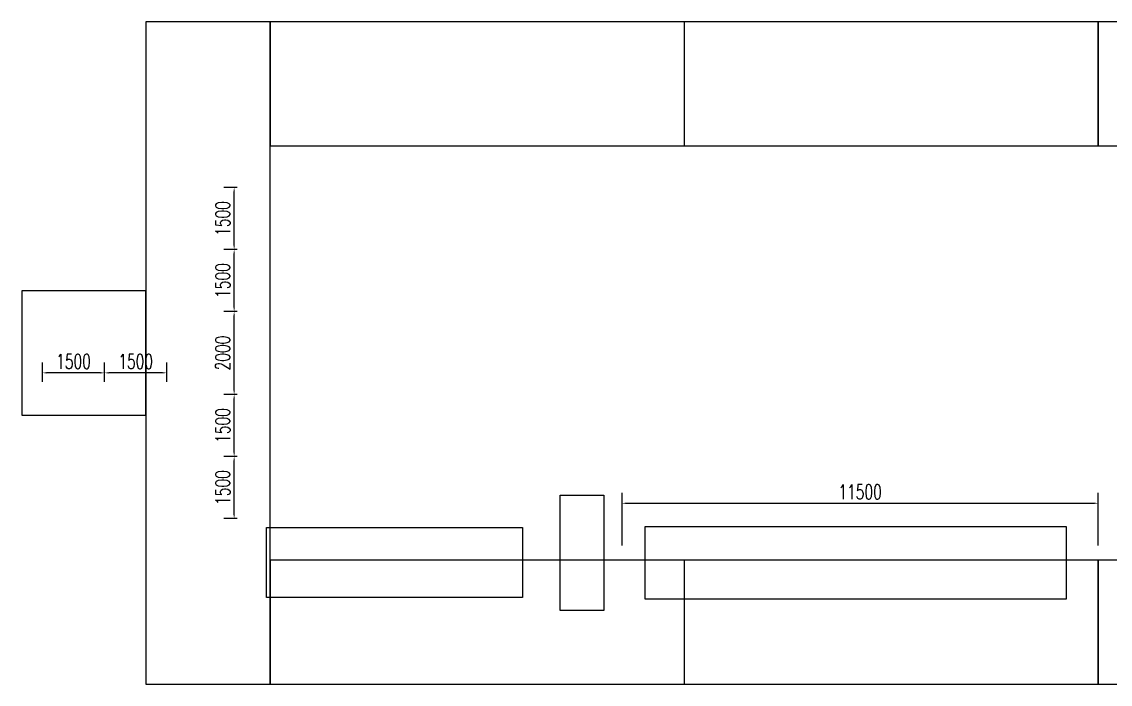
# Model space of a CAD drawing. Header units: millimetres. Extents: x -1546798 to -962116, y 1297493 to 1531173.
# Drawn here: x -1267285 to -1240991, y 1452688 to 1468688 of the extents above; entities that cross this region are included whole.
import ezdxf

# ---------------------------------------------------------------- set-up
doc = ezdxf.new("R2010")
doc.units = ezdxf.units.MM
doc.header["$LTSCALE"] = 10
doc.layers.get('DEFPOINTS').update_dxf_attribs({"linetype": 'CONTINUOUS'})
doc.layers.add('W-STEEL_FRAME钢架', color=3, linetype='CONTINUOUS')
doc.layers.add('W-WOOD_FLOOR木地板', color=30, linetype='CONTINUOUS')
doc.styles.add('STANDARD_T3', font='simplex.shx', dxfattribs={"width": 0.7, "bigfont": 'gbcbig.shx'})
doc.dimstyles.new('W&&100', dxfattribs={"dimtxt": 350, "dimasz": 100, "dimexe": 250, "dimexo": 300, "dimgap": 100, "dimtad": 1, "dimdec": 0, "dimzin": 0, "dimdsep": 46, "dimtxsty": 'STANDARD_T3', "dimcen": 0.09, "dimclrd": 1, "dimclre": 1, "dimclrt": 7, "dimazin": 2, "dimtfac": 1, "dimtdec": 0, "dimtix": 1, "dimtmove": 2, "dimatfit": 3, "dimfxl": 100, "dimtolj": 1, "dimtzin": 0, "dimarcsym": 0})

# ---------------------------------------------------------------- blocks, each defined once
blk = doc.blocks.new('*D834')
at = {"layer": 'DEFPOINTS', "color": 0, "transparency": 16777216}
for p in [(-1241285, 1457059), (-1252785, 1455741), (-1241285, 1455741)]:
    blk.add_point(p, dxfattribs=at)
at = {"layer": 'W-STEEL_FRAME钢架', "color": 1, "lineweight": -2, "transparency": 16777216}
for p, q in [((-1252785, 1456041), (-1252785, 1457309)), ((-1241285, 1456041), (-1241285, 1457309)), ((-1252685, 1457059), (-1241385, 1457059))]:
    blk.add_line(p, q, dxfattribs=at)
at = {"layer": 'W-STEEL_FRAME钢架', "color": 1, "transparency": 16777216}
for points in [[(-1252685, 1457076), (-1252685, 1457042), (-1252785, 1457059)], [(-1241385, 1457076), (-1241385, 1457042), (-1241285, 1457059)]]:
    blk.add_solid(points, dxfattribs=at)
at = {"layer": 'W-STEEL_FRAME钢架', "color": 7, "transparency": 16777216, "insert": (-1247035, 1457334), "char_height": 350, "attachment_point": 5, "style": 'STANDARD_T3'}
blk.add_mtext('\\A1;11500', dxfattribs=at)
blk = doc.blocks.new('*D835')
at = {"layer": 'DEFPOINTS', "color": 0, "transparency": 16777216}
for p in [(-1265285, 1460209), (-1265285, 1459688), (-1263785, 1459688)]:
    blk.add_point(p, dxfattribs=at)
at = {"layer": 'W-STEEL_FRAME钢架', "color": 1, "lineweight": -2, "transparency": 16777216}
for p, q in [((-1265285, 1459988), (-1265285, 1460459)), ((-1263785, 1459988), (-1263785, 1460459)), ((-1263885, 1460209), (-1265185, 1460209))]:
    blk.add_line(p, q, dxfattribs=at)
at = {"layer": 'W-STEEL_FRAME钢架', "color": 1, "transparency": 16777216}
for points in [[(-1265185, 1460225), (-1265185, 1460192), (-1265285, 1460209)], [(-1263885, 1460225), (-1263885, 1460192), (-1263785, 1460209)]]:
    blk.add_solid(points, dxfattribs=at)
at = {"layer": 'W-STEEL_FRAME钢架', "color": 7, "transparency": 16777216, "insert": (-1264535, 1460484), "char_height": 350, "attachment_point": 5, "style": 'STANDARD_T3'}
blk.add_mtext('\\A1;1500', dxfattribs=at)
blk = doc.blocks.new('*D836')
at = {"layer": 'DEFPOINTS', "color": 0, "transparency": 16777216}
for p in [(-1266784, 1460209), (-1266784, 1459688), (-1265285, 1459688)]:
    blk.add_point(p, dxfattribs=at)
at = {"layer": 'W-STEEL_FRAME钢架', "color": 1, "lineweight": -2, "transparency": 16777216}
for p, q in [((-1266784, 1459988), (-1266784, 1460459)), ((-1265285, 1459988), (-1265285, 1460459)), ((-1265385, 1460209), (-1266684, 1460209))]:
    blk.add_line(p, q, dxfattribs=at)
at = {"layer": 'W-STEEL_FRAME钢架', "color": 1, "transparency": 16777216}
for points in [[(-1266684, 1460225), (-1266684, 1460192), (-1266784, 1460209)], [(-1265385, 1460225), (-1265385, 1460192), (-1265285, 1460209)]]:
    blk.add_solid(points, dxfattribs=at)
at = {"layer": 'W-STEEL_FRAME钢架', "color": 7, "transparency": 16777216, "insert": (-1266035, 1460484), "char_height": 350, "attachment_point": 5, "style": 'STANDARD_T3'}
blk.add_mtext('\\A1;1500', dxfattribs=at)
blk = doc.blocks.new('*D837')
at = {"layer": 'DEFPOINTS', "color": 0, "transparency": 16777216}
for p in [(-1262155, 1458188), (-1261785, 1458188), (-1261785, 1456688)]:
    blk.add_point(p, dxfattribs=at)
at = {"layer": 'W-STEEL_FRAME钢架', "color": 1, "lineweight": -2, "transparency": 16777216}
for p, q in [((-1262085, 1458188), (-1262405, 1458188)), ((-1262155, 1456788), (-1262155, 1458088)), ((-1262085, 1456688), (-1262405, 1456688))]:
    blk.add_line(p, q, dxfattribs=at)
at = {"layer": 'W-STEEL_FRAME钢架', "color": 1, "transparency": 16777216}
for points in [[(-1262172, 1458088), (-1262139, 1458088), (-1262155, 1458188)], [(-1262172, 1456788), (-1262139, 1456788), (-1262155, 1456688)]]:
    blk.add_solid(points, dxfattribs=at)
at = {"layer": 'W-STEEL_FRAME钢架', "color": 7, "transparency": 16777216, "insert": (-1262430, 1457438), "char_height": 350, "attachment_point": 5, "rotation": 90, "style": 'STANDARD_T3'}
blk.add_mtext('\\A1;1500', dxfattribs=at)
blk = doc.blocks.new('*D838')
at = {"layer": 'DEFPOINTS', "color": 0, "transparency": 16777216}
for p in [(-1262155, 1459688), (-1261785, 1459688), (-1261785, 1458188)]:
    blk.add_point(p, dxfattribs=at)
at = {"layer": 'W-STEEL_FRAME钢架', "color": 1, "lineweight": -2, "transparency": 16777216}
for p, q in [((-1262085, 1459688), (-1262405, 1459688)), ((-1262155, 1458288), (-1262155, 1459588)), ((-1262085, 1458188), (-1262405, 1458188))]:
    blk.add_line(p, q, dxfattribs=at)
at = {"layer": 'W-STEEL_FRAME钢架', "color": 1, "transparency": 16777216}
for points in [[(-1262172, 1459588), (-1262139, 1459588), (-1262155, 1459688)], [(-1262172, 1458288), (-1262139, 1458288), (-1262155, 1458188)]]:
    blk.add_solid(points, dxfattribs=at)
at = {"layer": 'W-STEEL_FRAME钢架', "color": 7, "transparency": 16777216, "insert": (-1262430, 1458938), "char_height": 350, "attachment_point": 5, "rotation": 90, "style": 'STANDARD_T3'}
blk.add_mtext('\\A1;1500', dxfattribs=at)
blk = doc.blocks.new('*D839')
at = {"layer": 'DEFPOINTS', "color": 0, "transparency": 16777216}
for p in [(-1262155, 1461688), (-1261785, 1461688), (-1261785, 1459688)]:
    blk.add_point(p, dxfattribs=at)
at = {"layer": 'W-STEEL_FRAME钢架', "color": 1, "lineweight": -2, "transparency": 16777216}
for p, q in [((-1262085, 1461688), (-1262405, 1461688)), ((-1262155, 1459788), (-1262155, 1461588)), ((-1262085, 1459688), (-1262405, 1459688))]:
    blk.add_line(p, q, dxfattribs=at)
at = {"layer": 'W-STEEL_FRAME钢架', "color": 1, "transparency": 16777216}
for points in [[(-1262172, 1461588), (-1262139, 1461588), (-1262155, 1461688)], [(-1262172, 1459788), (-1262139, 1459788), (-1262155, 1459688)]]:
    blk.add_solid(points, dxfattribs=at)
at = {"layer": 'W-STEEL_FRAME钢架', "color": 7, "transparency": 16777216, "insert": (-1262430, 1460688), "char_height": 350, "attachment_point": 5, "rotation": 90, "style": 'STANDARD_T3'}
blk.add_mtext('\\A1;2000', dxfattribs=at)
blk = doc.blocks.new('*D840')
at = {"layer": 'DEFPOINTS', "color": 0, "transparency": 16777216}
for p in [(-1262155, 1463188), (-1261785, 1463188), (-1261785, 1461688)]:
    blk.add_point(p, dxfattribs=at)
at = {"layer": 'W-STEEL_FRAME钢架', "color": 1, "lineweight": -2, "transparency": 16777216}
for p, q in [((-1262085, 1463188), (-1262405, 1463188)), ((-1262155, 1461788), (-1262155, 1463088)), ((-1262085, 1461688), (-1262405, 1461688))]:
    blk.add_line(p, q, dxfattribs=at)
at = {"layer": 'W-STEEL_FRAME钢架', "color": 1, "transparency": 16777216}
for points in [[(-1262172, 1463088), (-1262139, 1463088), (-1262155, 1463188)], [(-1262172, 1461788), (-1262139, 1461788), (-1262155, 1461688)]]:
    blk.add_solid(points, dxfattribs=at)
at = {"layer": 'W-STEEL_FRAME钢架', "color": 7, "transparency": 16777216, "insert": (-1262430, 1462438), "char_height": 350, "attachment_point": 5, "rotation": 90, "style": 'STANDARD_T3'}
blk.add_mtext('\\A1;1500', dxfattribs=at)
blk = doc.blocks.new('*D841')
at = {"layer": 'DEFPOINTS', "color": 0, "transparency": 16777216}
for p in [(-1262155, 1464688), (-1261785, 1464688), (-1261785, 1463188)]:
    blk.add_point(p, dxfattribs=at)
at = {"layer": 'W-STEEL_FRAME钢架', "color": 1, "lineweight": -2, "transparency": 16777216}
for p, q in [((-1262085, 1464688), (-1262405, 1464688)), ((-1262155, 1463288), (-1262155, 1464588)), ((-1262085, 1463188), (-1262405, 1463188))]:
    blk.add_line(p, q, dxfattribs=at)
at = {"layer": 'W-STEEL_FRAME钢架', "color": 1, "transparency": 16777216}
for points in [[(-1262172, 1464588), (-1262139, 1464588), (-1262155, 1464688)], [(-1262172, 1463288), (-1262139, 1463288), (-1262155, 1463188)]]:
    blk.add_solid(points, dxfattribs=at)
at = {"layer": 'W-STEEL_FRAME钢架', "color": 7, "transparency": 16777216, "insert": (-1262430, 1463938), "char_height": 350, "attachment_point": 5, "rotation": 90, "style": 'STANDARD_T3'}
blk.add_mtext('\\A1;1500', dxfattribs=at)

msp = doc.modelspace()

# ---------------------------------------------------------------- linework, layer by layer
at = {"layer": 'W-STEEL_FRAME钢架', "color": 1}
for points in [[(-1251285.5, 1465688.2), (-1241285.5, 1465688.2), (-1241285.5, 1468688.2), (-1251285.5, 1468688.2)], [(-1241285.5, 1465688.2), (-1231285.5, 1465688.2), (-1231285.5, 1468688.2), (-1241285.5, 1468688.2)], [(-1251285.5, 1452688.2), (-1241285.5, 1452688.2), (-1241285.5, 1455688.2), (-1251285.5, 1455688.2)], [(-1241285.5, 1452688.2), (-1231285.5, 1452688.2), (-1231285.5, 1455688.2), (-1241285.5, 1455688.2)]]:
    msp.add_lwpolyline(points, close=True, dxfattribs=at)
at = {"layer": 'W-STEEL_FRAME钢架', "color": 0}
for points in [[(-1267285.5, 1459188.2), (-1264285.5, 1459188.2), (-1264285.5, 1462188.2), (-1267285.5, 1462188.2)], [(-1254282.5, 1457257.6), (-1253225.4, 1457257.6), (-1253225.4, 1454467.8), (-1254282.5, 1454467.8)]]:
    msp.add_lwpolyline(points, close=True, dxfattribs=at)
at = {"layer": 'W-STEEL_FRAME钢架'}
msp.add_lwpolyline([(-1261373.2, 1456476.8), (-1255188.4, 1456476.8), (-1255188.4, 1454779.7), (-1261373.2, 1454779.7)], close=True, dxfattribs=at)
at = {"layer": 'W-STEEL_FRAME钢架', "color": 2}
msp.add_lwpolyline([(-1252227.2, 1456501.2), (-1242059.2, 1456501.2), (-1242059.2, 1454745.8), (-1252227.2, 1454745.8)], close=True, dxfattribs=at)
at = {"layer": 'W-WOOD_FLOOR木地板', "color": 1}
for points in [[(-1264285.5, 1452688.2), (-1261285.5, 1452688.2), (-1261285.5, 1468688.2), (-1264285.5, 1468688.2)], [(-1261285.5, 1465688.2), (-1211285.5, 1465688.2), (-1211285.5, 1468688.2), (-1261285.5, 1468688.2)], [(-1267285.5, 1459188.2), (-1264285.5, 1459188.2), (-1264285.5, 1462188.2), (-1267285.5, 1462188.2)], [(-1261285.5, 1452688.2), (-1211285.5, 1452688.2), (-1211285.5, 1455688.2), (-1261285.5, 1455688.2)]]:
    msp.add_lwpolyline(points, close=True, dxfattribs=at)

# ---------------------------------------------------------------- dimensions: what is measured, and where the dimension line sits
at = {"layer": 'W-STEEL_FRAME钢架', "color": 0}
for base, p1, p2, picture, middle in [((-1262155.3, 1464688.2), (-1261785.5, 1463188.2), (-1261785.5, 1464688.2), '*D841', (-1262430.3, 1463938.2)), ((-1262155.3, 1463188.2), (-1261785.5, 1461688.2), (-1261785.5, 1463188.2), '*D840', (-1262430.3, 1462438.2)), ((-1262155.3, 1461688.2), (-1261785.5, 1459688.2), (-1261785.5, 1461688.2), '*D839', (-1262430.3, 1460688.2)), ((-1262155.3, 1459688.2), (-1261785.5, 1458188.2), (-1261785.5, 1459688.2), '*D838', (-1262430.3, 1458938.2)), ((-1262155.3, 1458188.2), (-1261785.5, 1456688.2), (-1261785.5, 1458188.2), '*D837', (-1262430.3, 1457438.2))]:
    dim = msp.add_linear_dim(base=base, p1=p1, p2=p2, angle=90, dimstyle='W&&100', dxfattribs=at)
    dim.commit()
    dim.dimension.update_dxf_attribs({"geometry": picture, "text_midpoint": middle})
for base, p1, p2, picture, middle in [((-1266784.4514363, 1460208.6837859), (-1265284.9514363, 1459688.2239488), (-1266784.4514363, 1459688.2239488), '*D836', (-1266034.7014363, 1460483.6837859)), ((-1265284.9514363, 1460208.6837859), (-1263785.4514363, 1459688.2239488), (-1265284.9514363, 1459688.2239488), '*D835', (-1264535.2014363, 1460483.6837859)), ((-1241285.5, 1457059), (-1252785.5, 1455741), (-1241285.5, 1455741), '*D834', (-1247035.5, 1457334))]:
    dim = msp.add_linear_dim(base=base, p1=p1, p2=p2, dimstyle='W&&100', dxfattribs=at)
    dim.commit()
    dim.dimension.update_dxf_attribs({"geometry": picture, "text_midpoint": middle})

doc.saveas('drawing.dxf')
